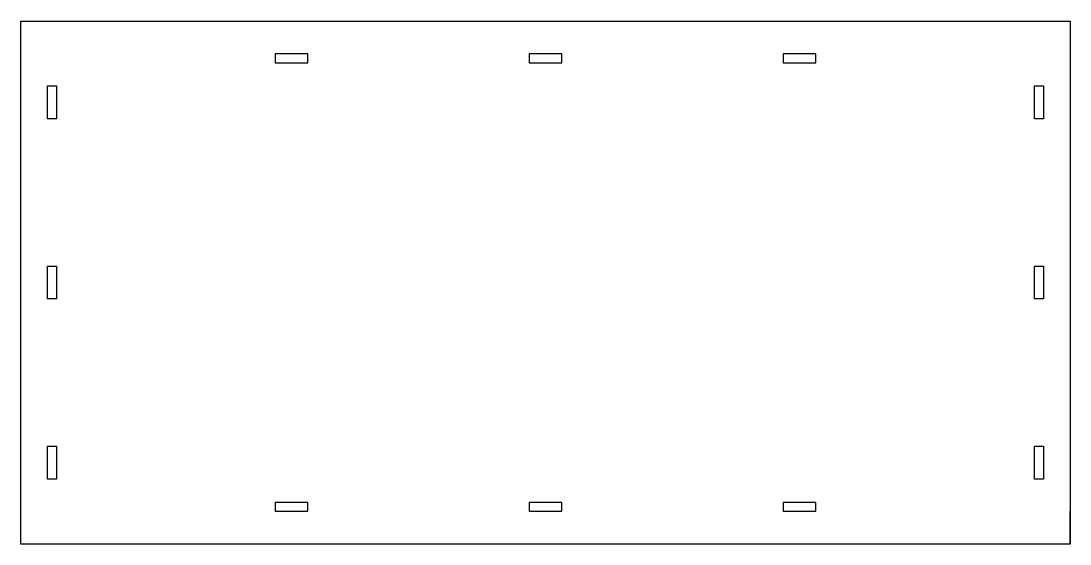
# Model space of a CAD drawing. Header units: millimetres. Extents: x 1976 to 2205, y 707 to 821.
import ezdxf

# ---------------------------------------------------------------- set-up
doc = ezdxf.new("R2010")
doc.units = ezdxf.units.MM

msp = doc.modelspace()

# ---------------------------------------------------------------- linework, layer by layer
msp.add_line((2205.15, 706.55), (2205.15, 713.75))
for points in [[(1975.88, 820.77), (2205.15, 820.77), (2205.15, 706.55), (1975.88, 706.55)], [(2031.4, 811.67), (2038.6, 811.67), (2038.6, 813.57), (2031.4, 813.57)], [(2086.91, 811.67), (2094.11, 811.67), (2094.11, 813.57), (2086.91, 813.57)], [(2142.43, 811.67), (2149.63, 811.67), (2149.63, 813.57), (2142.43, 813.57)], [(1981.71, 799.44), (1981.71, 806.64), (1983.61, 806.64), (1983.61, 799.44)], [(2197.42, 799.44), (2197.42, 806.64), (2199.32, 806.64), (2199.32, 799.44)], [(1981.71, 760.06), (1981.71, 767.26), (1983.61, 767.26), (1983.61, 760.06)], [(2197.42, 760.06), (2197.42, 767.26), (2199.32, 767.26), (2199.32, 760.06)], [(1981.71, 720.69), (1981.71, 727.89), (1983.61, 727.89), (1983.61, 720.69)], [(2197.42, 720.69), (2197.42, 727.89), (2199.32, 727.89), (2199.32, 720.69)], [(2031.4, 713.75), (2038.6, 713.75), (2038.6, 715.65), (2031.4, 715.65)], [(2086.91, 713.75), (2094.11, 713.75), (2094.11, 715.65), (2086.91, 715.65)], [(2142.43, 713.75), (2149.63, 713.75), (2149.63, 715.65), (2142.43, 715.65)]]:
    msp.add_lwpolyline(points, close=True)

doc.saveas('drawing.dxf')
